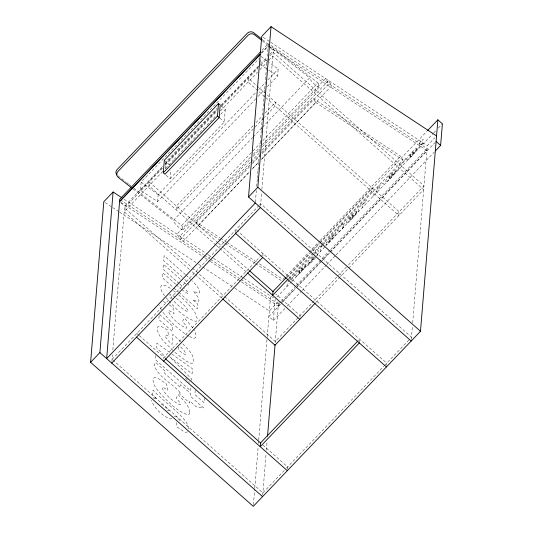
<?xml version="1.0" encoding="UTF-8"?>
<svg xmlns="http://www.w3.org/2000/svg" width="533" height="533" viewBox="0 0 533 533"><rect width="100%" height="100%" fill="white"/><g stroke="black" fill="none" stroke-linecap="round" stroke-linejoin="round"><path stroke-width="0.4" stroke-dasharray="2.67 2" d="M111.89 361.454L112.436 354.845M112.843 349.888L124.662 206.138L162.538 166.483M255.8 98.818L157.615 201.607L140.465 190.288L141.138 182.113L259.424 58.284M157.615 201.607L158.174 194.725L255.793 92.535M165.437 168.788L166.016 161.739L217.357 107.992M166.116 175.27L170.074 178.775L170.78 170.154M155.889 355.444L155.536 359.715L190.661 390.816L191.074 385.839M159.154 315.716L158.841 319.52L172.339 331.466L172.772 326.143L159.28 314.197M163.824 358.916L163.951 357.41L260.177 256.673M178.775 346.823L178.508 350.094L183.285 353.705L185.264 354.572L185.984 354.065L184.438 350.914L180.021 346.263M191.52 380.429L191.64 378.95L169.587 356.717L192.06 373.82L192.473 368.789L170.32 352.866M195.218 390.269L194.865 394.54L204.026 402.648L204.439 397.671M170.074 178.775L224.26 122.044L225.292 109.505L221.342 106.007M235.626 233.427L235.932 229.67L386.731 363.193L386.552 365.445M260.877 59.749L260.477 64.653L268.019 69.636M255.38 202.167L256.333 190.601M256.673 186.47L257.286 179.035M257.352 178.209L257.965 170.773M258.032 169.947L258.645 162.512M258.712 161.686L260.61 138.56M260.677 137.734L261.29 130.299M261.357 129.472L263.942 98.079M264.008 97.253L264.621 89.817M264.688 88.991L267.946 49.336M268.012 48.51L268.219 46.031L261.33 53.24M260.524 205.991L261.616 192.626M261.89 189.322L273.302 50.528L270.478 48.03M267.286 86.792L277.62 75.972L278.186 69.09L269.012 62.301M262.856 255.927L263.042 253.675L260.75 256.073M253.402 504.698L254.694 488.968M254.767 488.141L258.165 446.747M258.438 443.436L258.645 440.951M258.712 440.125L267.153 337.476M267.22 336.649L270.657 294.862M280.371 304.476L268.879 316.502L273.396 320.506L275.175 298.86M262.682 495.117L266.1 453.576M266.367 450.265L267.12 441.164M275.215 342.652L278.552 302.091M286.974 286.561L287.294 282.637L289.279 280.558M287.454 469.187L287.64 466.928L262.996 445.108M299.966 317.035L300.086 315.529L275.788 294.009M314.71 254.468L314.756 253.888L318.228 250.25L317.921 254.121L317.002 256.007M320.286 251.683L320.613 247.758L323.264 244.98M320.733 246.266L320.653 247.292L322.238 245.626M324.444 242.382L324.364 243.401L322.771 245.067M358.576 211.601L358.896 207.677L362.373 204.039L362.32 204.679L366.517 199.815C365.498 202.673 361.907 204.259 362.307 207.697M359.315 342.946L359.622 339.188L358.476 340.387M373.06 196.437L373.506 191.021M376.778 192.546C375.632 190.514 381.048 184.211 379.576 189.615M377.217 187.136L377.058 189.128C378.383 187.356 384.693 178.815 383.307 185.711M398.024 170.307L398.344 166.383L401.822 162.745L401.769 163.391L405.959 158.521C404.94 161.379 401.349 162.965 401.755 166.403M418.885 148.467L418.991 147.141L422.696 143.264L422.589 144.59M411.336 339.361L412.422 326.116M412.695 322.805L427.259 145.656L434.908 137.647M241.509 281.937L278.239 306.135L278.479 304.223L280.771 301.818M329.894 252.062L426.88 150.533L427.12 148.614L268.978 44.206M291.025 280.391L294.916 274.768L290.718 279.638L290.771 278.999L289.779 280.038M314.217 256.52L311.185 259.704L312.738 256.913M315.656 257.792L310.013 263.815L307.701 265.607C308.067 262.416 313.957 261.15 314.23 257.366L310.313 261.943L307.561 263.715L307.748 262.116L308.62 260.67L312.551 256.153M261.969 50.355L268.286 43.746L268.179 45.971L261.297 53.18M165.41 163.478L217.058 109.412M221.075 105.201L258.378 66.152M260.677 63.747L266.986 57.138M269.858 54.133L273.302 50.528M140.465 190.288L162.285 167.449M165.157 164.444L217.411 109.738M221.428 105.527L258.752 66.458M162.458 168.215L124.515 207.943L191.813 267.533M165.323 165.217L216.305 111.85M221.462 106.453L257.952 68.251M260.764 65.306L266.96 58.817M269.778 55.872L273.156 52.334L423.955 185.857L347.056 266.36M162.725 171.379L124.202 211.701L189.635 269.638M165.59 168.381L173.605 159.987M174.178 159.387L177.616 155.789M178.189 155.19L189.648 143.197M190.221 142.597L204.539 127.607M206.831 125.208L216.565 115.008M220.575 110.811L257.639 72.008M259.897 69.656L268.339 60.809M268.905 60.222L272.843 56.098L423.648 189.621L340.447 276.714M220.729 114.282L225.292 109.505M258.665 89.531L264.981 82.915M267.852 79.91L278.186 69.09M258.099 96.413L264.415 89.804M253.148 125.661L176.396 206.011L176.09 209.775L254.561 127.62M256.013 122.663L262.316 116.067M265.181 113.069L275.488 102.276L275.181 106.034L264.295 117.427M255.134 127.021L263.728 118.026M133.783 188.129L181.72 225.512L183.272 229.49A6.636 1.432 43.7 0 1 179.514 227.937A6.636 1.432 43.7 0 1 174.198 222.408L173.418 220.422L252.755 137.367M253.335 136.768L261.956 127.74M262.529 127.134L309.673 77.785L269.352 46.338M181.72 225.512L252.429 151.485M253.008 150.886L260.477 143.057M262.776 140.652L317.968 82.875L270.691 45.998M250.43 157.248L176.949 234.134L180.161 239.31L249.624 166.629M253.302 154.25L259.618 147.641M262.483 144.636L325.63 78.564L328.841 83.734L261.676 154.017M183.079 229.723L250.343 159.307M253.222 156.296L260.117 149.073M262.416 146.668L319.334 87.079M250.543 162.225L179.934 236.106L183.145 241.282L249.737 171.606M251.116 161.626L259.731 152.618M262.029 150.213L328.614 80.536L331.826 85.706L261.217 159.587M224.386 243.048L198.063 225.666L195.658 221.788L249.617 165.303M252.489 162.298L259.371 155.09M261.67 152.685L313.331 98.598L400.616 156.222L403.021 160.107L323.231 243.634M252.489 163.624L259.378 156.416M198.063 225.666L249.73 171.586M252.022 169.181L258.338 162.572L252.036 169.201M261.21 159.567L315.743 102.483L313.331 98.598M112.063 359.342L259.018 205.505M259.578 204.912L260.704 203.733L411.509 337.256L410.383 338.435M282.936 279.412L319.673 240.956M320.253 240.356L400.616 156.222M286.727 277.133L309.64 253.148M310.213 252.549L319.374 242.955M319.947 242.355L372.074 187.789L371.761 191.547L313.337 252.715M287.32 277.413L310.306 253.355M312.604 250.943L319.5 243.728M320.073 243.128L426.96 131.231M288.706 278.499L312.764 253.315M289.366 279.085L313.471 253.848M314.05 253.248L322.858 244.047M276.9 297.054L291.265 282.017M291.837 281.417L315.976 256.153M316.549 255.547L325.17 246.526M325.743 245.926L433.202 133.43M433.775 132.83L435.501 131.025M438.373 128.013L442.397 123.803M278.073 301.831L269.332 310.986L234.7 288.126M281.344 301.218L295.695 286.194M296.268 285.595L330.127 250.15M330.7 249.551L427.12 148.614M278.239 306.135L280.538 303.737M281.111 303.13L294.882 288.713M297.181 286.314L329.321 252.669M282.67 302.064L295.882 288.233M296.461 287.627L320.593 262.363M321.166 261.763L329.787 252.735M330.36 252.136L434.948 142.651M273.396 320.506L284.889 308.474M287.187 306.069L301.551 291.031M302.124 290.425L326.263 265.161M326.836 264.561L335.457 255.534M336.03 254.934L434.295 152.065M346.483 266.96L275.314 341.466L224.839 296.774M315.816 302.497L339.874 277.313M284.262 470.466L262.869 492.865L113.309 360.448M286.514 468.107L383.873 366.191M384.446 365.591L409.817 339.028M188.422 285.128L188.922 284.715L188.522 283.623M171.859 418.445L170.107 419.011C162.112 415.6 154.403 408.604 151.545 400.303M167.329 410.943L169.261 410.357L162.998 405.133L160.253 403.794M187.536 431.857L185.797 432.336L184.178 431.803L176.943 426.9L176.103 421.69M174.291 416.699L176.037 416.36L180.181 420.997M153.111 397.845L156.909 399.124L152.658 394.773L153.038 390.103C162.552 400.29 174.164 408.305 183.539 418.632C186.064 421.57 188.555 424.974 188.249 429.058M163.265 301.485L167.255 303.597M188.742 336.116C178.622 329.727 169.567 321.352 162.472 311.698M189.435 336.523L194.092 338.315L195.444 337.729L196.024 336.017L195.484 332.532L193.699 329.121M263.129 37.29L270.051 41.86M270.744 42.32L427.259 145.656M268.872 46.424L426.88 150.533M268.705 70.09L277.62 75.972M315.743 102.483L403.021 160.107M195.658 221.788L219.902 237.798M220.595 238.251L226.139 241.915M226.831 242.368L256.613 262.036M259.384 263.862L282.243 278.959M225.079 243.508L254.867 263.169M255.56 263.628L281.191 280.551M124.182 199.295L207.29 254.168M207.977 254.621L212.827 257.825M213.52 258.278L243.301 277.94M243.994 278.399L273.769 298.06M120.338 199.815L203.566 254.761M204.266 255.22L209.809 258.885M210.508 259.344L240.33 279.032M241.023 279.492L278.479 304.223M120.924 202.487L204.086 257.279M204.779 257.739L209.636 260.937M210.328 261.39L240.816 281.484M105.194 202.62L112.123 207.197M112.816 207.65L119.046 211.768M119.738 212.227L197.996 263.895M198.689 264.348L234.007 287.667M185.944 283.816L182.612 281.177M175.057 297.201L172.126 295.162L170.4 294.476L169.767 294.969C173.438 302.144 180.48 307.847 187.476 311.678L188.129 311.185C185.784 305.429 180.087 301.811 175.663 297.707M169.647 352.38L156.895 343.212L156.529 347.629L165.63 357.203M261.15 56.478L268.359 61.815M141.138 182.113L158.174 194.725M169.208 304.836L172.985 307.621L174.051 313.644L169.8 310.952L168.721 310.799L168.308 311.399C171.793 318.754 179.015 324.537 186.117 328.281L186.803 327.695L186.59 326.562L182.466 321.326L184.538 318.128L193.346 328.441M262.816 39.855L270.038 45.485M262.203 40.761L268.705 45.831M118.026 175.837L125.901 181.98M126.561 182.493L128.526 184.032M129.186 184.545L131.158 186.077M133.103 188.975L173.418 220.422M181.766 289.566L187.783 293.683L188.289 293.29L187.549 291.651L184.418 288.253M178.635 294.849L186.35 302.071A22.752 4.917 43.7 0 1 196.137 314.683M174.911 352.36L185.591 360.641A22.959 4.964 43.7 0 0 192.413 363.273L193.486 362.68C194.951 354.165 186.13 347.922 181.22 342.099M264.708 96.759L248.072 82.029L248.378 78.271L399.184 211.794L398.871 215.552L265.321 97.306M219.743 118.04L224.26 122.044M164.324 160.233L169.407 164.737M217.83 242.702L149.287 182.006L148.98 185.77L215.652 244.807M218.457 243.248L222.821 247.112M223.44 247.665L248.991 270.284M216.278 245.36L246.812 272.39M120.705 202.64L124.662 206.138M192.433 268.079L224.22 296.221M192.127 271.843L194.618 274.049M195.245 274.602L222.034 298.327M185.537 274.655L164.091 255.667L163.684 260.657L182.479 277.307M180.307 279.185L163.391 264.208L162.978 269.198L179.308 283.656M179.907 284.189L182.326 286.334M175.67 284.216L162.692 272.723L162.279 277.72L173.372 287.54M176.29 284.769L180.614 288.6M173.985 288.087L178.302 291.904M178.915 292.45L197.403 308.82L197.79 304.17L192.66 299.633L197.39 301.645L198.503 301.418L198.949 300.379L198.696 298.66L197.663 296.601L193.352 291.198L198.209 293.203L199.229 292.943L199.648 291.911C198.856 287.44 195.271 284.196 192.326 280.984M136.841 333.405L138.707 335.064M139.306 335.59L164.257 357.683M180.674 341.54L172.879 334.411L172.052 344.398L169.247 341.666A8.641 1.865 43.7 0 1 165.15 335.57L166.256 335.05L168.548 336.143L167.728 330.154L163.078 327.375L159.913 326.149L158.028 326.562L157.235 328.681C158.468 338.308 167.442 344.644 173.711 351.24M184.724 279.339L187.203 281.85M186.15 275.201L190.641 279.405M185.531 378.15L189.508 382.341M165.943 297.601C174.318 306.895 183.385 317.928 195.831 321.366L196.924 320.786L197.383 319.46L196.137 314.677M164.55 295.815C162.725 292.844 159.653 289.259 161.126 285.561L162.219 284.955L166.296 286.021A23.072 4.99 43.7 0 1 171.013 288.833M161.319 309.979L159.407 305.249M317.968 82.875L319.527 86.846A6.636 1.432 43.7 0 1 315.763 85.3A6.636 1.432 43.7 0 1 310.453 79.77L309.673 77.785M173.485 290.618A23.072 4.99 43.7 0 1 175.863 292.49M179.994 392.415L179.841 394.247L189.668 402.948L189.815 401.109L196.271 406.819L203.593 407.945L190.228 396.119L190.454 393.374L180.627 384.679L180.407 387.418L164.97 373.58L163.917 371.728L164.904 370.948L155.643 362.353L154.264 364.839C157.601 377.257 172.359 383.007 179.994 392.415M306.129 264.901L298.82 272.996A2.605 0.44 -48.5 0 0 300.492 271.677L305.855 265.86C302.857 269.905 299.639 274.655 295.055 276.86L295.842 274.408A6.929 1.166 -48.5 0 1 298.267 271.197L303.83 265.481L305.602 264.295L306.129 264.901M337.496 230.083L337.409 231.182L338.775 229.75L338.901 231.748L341.866 229.177L344.445 226.358L344.258 225.606L342.472 227.451L342.499 225.852L344.538 223.713L344.631 222.614L342.586 224.753L342.712 223.26L337.496 230.083M356.977 211.668L349.668 219.763A2.605 0.44 -48.5 0 0 351.34 218.443L356.71 212.627C353.705 216.671 350.487 221.422 345.904 223.633L346.69 221.175A6.929 1.166 -48.5 0 1 349.115 217.964L354.678 212.247L356.45 211.068L356.977 211.668M396.425 170.373L389.11 178.468A2.605 0.44 -48.5 0 0 390.789 177.149L396.152 171.333C393.147 175.377 389.929 180.127 385.352 182.339L386.132 179.881A6.929 1.166 -48.5 0 1 388.564 176.67L394.127 170.953L395.899 169.774L396.425 170.373M417.179 148.647L409.864 156.749A2.605 0.44 -48.5 0 0 411.543 155.423L416.906 149.606C413.901 153.657 410.683 158.401 406.106 160.613L406.886 158.161A6.929 1.166 -48.5 0 1 409.317 154.943L414.881 149.227L416.653 148.047L417.179 148.647M419.191 143.197L419.638 146.122L422.089 143.557L423.162 139.04L419.191 143.197M336.123 233.947L334.884 236.112L330.933 240.616L327.182 244.274L325.803 244.914L332.705 237.678L328.055 241.942A4.211 0.706 -48.5 0 1 326.456 242.981C328.228 238.944 332.112 235.006 335.93 232.601L329.687 239.184L335.13 234.194L336.123 233.947M189.728 412.569L189.155 414.281L187.803 414.867C176.23 410.916 167.642 401.182 159.407 392.528C156.436 388.49 151.532 383.52 153.577 378.084L154.923 377.584L156.969 378.044L159.653 379.323L166.689 384.18L167.755 390.203L163.504 387.511L162.432 387.351L162.019 387.951C165.496 395.313 172.719 401.089 179.821 404.84L180.514 404.254L180.301 403.121L176.176 397.878L178.249 394.686C182.819 399.957 189.175 405.12 189.728 412.569M298.92 271.663L298.74 272.13C305.442 265.581 300.918 268.152 298.92 271.663M349.768 218.43L349.588 218.896C356.291 212.347 351.767 214.926 349.768 218.43M389.21 177.136L389.037 177.602C395.733 171.053 391.215 173.631 389.21 177.136M409.964 155.409L409.79 155.876C416.486 149.327 411.969 151.905 409.964 155.409"/><path stroke-width="0.8" d="M435.441 150.859L440.618 145.449L442.397 123.803L437.879 119.805L420.49 331.293L253.268 506.35L90.603 362.327L103.808 201.707L113.103 191.98L122.104 197.93M90.603 362.327L99.898 352.599L113.103 191.98M163.291 172.772L164.324 160.233L218.517 103.502L220.209 105.008L219.176 117.54L164.99 174.271L163.291 172.772L217.484 116.041L218.517 103.502M411.196 341.02L248.538 196.997L261.743 36.377L271.031 26.65L436.554 135.928M248.538 196.997L257.825 187.27L271.031 26.65M267.526 436.194L275.081 344.305M260.824 51.561L119.645 199.355L119.539 201.574L260.144 54.379M260.184 54.439L119.579 201.634L106.673 358.602L255.314 202.993M111.757 363.1L260.397 207.497M163.638 361.174L262.736 257.432M286.154 277.733L272.976 291.524L272.669 295.289L288.133 279.099M427.533 130.632L437.879 119.805M315.243 303.097L275.008 345.224L222.661 298.88M357.903 340.987L260.53 442.923L260.224 446.687L359.315 342.946M262.156 39.342L253.621 32.686A4.59 4.064 -21.4 0 0 247.225 33.352L117.16 169.507A4.59 4.064 -21.4 0 0 116.96 174.964M261.55 40.255L254.401 34.672A4.59 4.064 -21.4 0 0 247.998 35.338L117.94 171.499A4.59 4.064 -21.4 0 0 118.146 177.309L131.151 187.456M436.094 141.445L440.618 145.449M217.484 116.041L219.176 117.54M257.825 187.27L420.49 331.293M235.626 233.427L386.425 366.951M249.611 270.837L273.296 291.804M247.432 272.943L299.779 319.294M165.503 358.789L260.844 443.203M136.528 337.169L287.334 470.692M99.898 352.599L262.556 496.623"/></g></svg>
